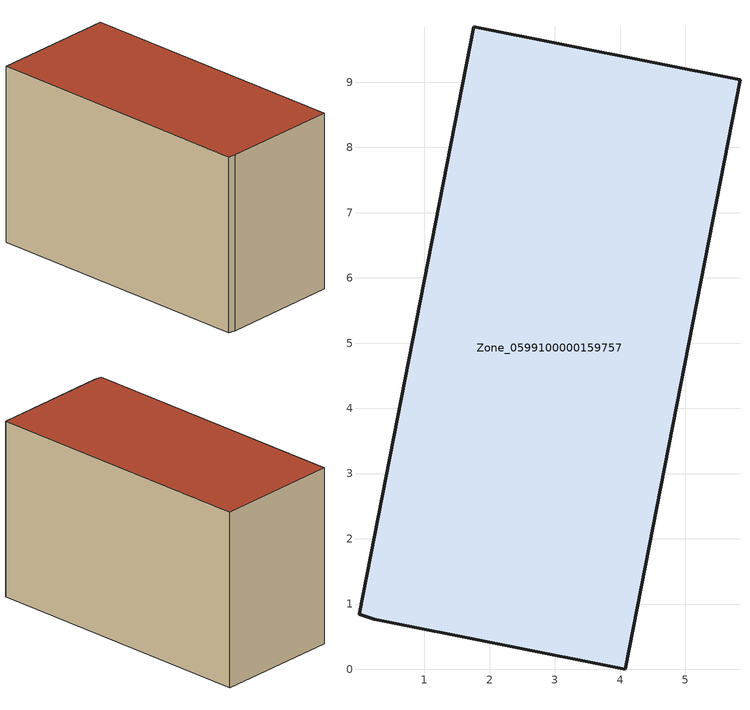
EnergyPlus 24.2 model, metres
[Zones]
Zone_0599100000159757
 floor ground (C_G): 4.08,0 0.23,0.77 0.01,0.85 1.76,9.85 5.84,9.04 z0
 wall outside (C_F): 4.08,0 5.84,9.04 1.76,9.85 0.01,0.85 0.23,0.77 4.08,0 z0:5.89
 roof outside (C_R): 0.23,0.77 4.08,0 5.84,9.04 1.76,9.85 0.01,0.85 z5.89
[BUILDING]
Pand.0599100000159757: North Axis=0; Terrain=City; Loads Convergence Tolerance Value=0.04; Temperature Convergence Tolerance Value=0.4; Solar Distribution=FullExterior; Maximum Number of Warmup Days=25; Minimum Number of Warmup Days=1
[Site:Location]
Rotterdam.The.Hague.AP_ZH_NLD Design_Conditions: Latitude=51.96; Longitude=4.45; Time Zone=1; Elevation=-4.5
[SITE:GROUNDTEMPERATURE:BUILDINGSURFACE]
18, 18, 18, 18, 18, 18, 18, 18, 18, 18, 18, 18
[MATERIAL] Thermal Absorptance=0.9; Solar Absorptance=0.7; Visible Absorptance=0.7
Name | Roughness | Thickness | Conductivity | Density | Specific Heat
G.TI.1965-1974 | MediumSmooth | 0.15 | 0.882353 | 540 | 1210
F.TI.1965-1974 | Rough | 0.3 | 0.697674 | 1920 | 840
R.TI.1965-1974 | MediumRough | 0.2 | 0.232558 | 1500 | 1000
[CONSTRUCTION]
C_G: G.TI.1965-1974
C_F: F.TI.1965-1974
C_R: R.TI.1965-1974
[ZONE]
Zone_0599100000159757: Type=1; Multiplier=1; Ceiling Height=Autocalculate; Volume=Autocalculate; Floor Area=autocalculate; Part of Total Floor Area=Yes
[ZONEINFILTRATION:DESIGNFLOWRATE]
Infil_Zone_0599100000159757: Zone or ZoneList or Space or SpaceList=Zone_0599100000159757; Schedule=AlwaysOn; Design Flow Rate Calculation Method=Flow/Area; Flow Rate per Floor Area=0.003; Constant Term Coefficient=1; Temperature Term Coefficient=0; Velocity Term Coefficient=0; Velocity Squared Term Coefficient=0
[HVACTEMPLATE:ZONE:IDEALLOADSAIRSYSTEM]
Zone_0599100000159757: Maximum Heating Supply Air Temperature=50; Minimum Cooling Supply Air Temperature=13; Maximum Heating Supply Air Humidity Ratio=0.0156; Minimum Cooling Supply Air Humidity Ratio=0.0077; Heating Limit=NoLimit; Cooling Limit=NoLimit; Dehumidification Control Type=ConstantSensibleHeatRatio; Cooling Sensible Heat Ratio=0.7; Dehumidification Setpoint=60; Humidification Control Type=None; Humidification Setpoint=30; Outdoor Air Method=None; Outdoor Air Flow Rate per Person=0.00944; Outdoor Air Flow Rate per Zone Floor Area=0; Outdoor Air Flow Rate per Zone=0; Demand Controlled Ventilation Type=None; Outdoor Air Economizer Type=NoEconomizer; Heat Recovery Type=None; Sensible Heat Recovery Effectiveness=0.7; Latent Heat Recovery Effectiveness=0.65
[ZONECONTROL:THERMOSTAT]
ThermostatControl_Zone_0599100000159757: Zone or ZoneList=Zone_0599100000159757; Control Type Schedule=DualSetpointControlType; Control 1=Thermostat_Zone_0599100000159757; Temperature Difference Between Cutout And Setpoint=0
[THERMOSTATSETPOINT:DUALSETPOINT]
Thermostat_Zone_0599100000159757: Heating Setpoint Temperature Schedule=HeatingSetpoint_Zone_0599100000159757; Cooling Setpoint Temperature Schedule=CoolingSetpoint_Zone_0599100000159757
[SCHEDULE:COMPACT]
HeatingSetpoint_Zone_0599100000159757: Through: 12/31, For: AllDays, Until: 24:00, 21
CoolingSetpoint_Zone_0599100000159757: Through: 12/31, For: AllDays, Until: 24:00, 24
DualSetpointControlType: Through: 12/31, For: AllDays, Until: 24:00, 4
AlwaysOn: Through: 12/31, For: AllDays, Until: 24:00, 1
